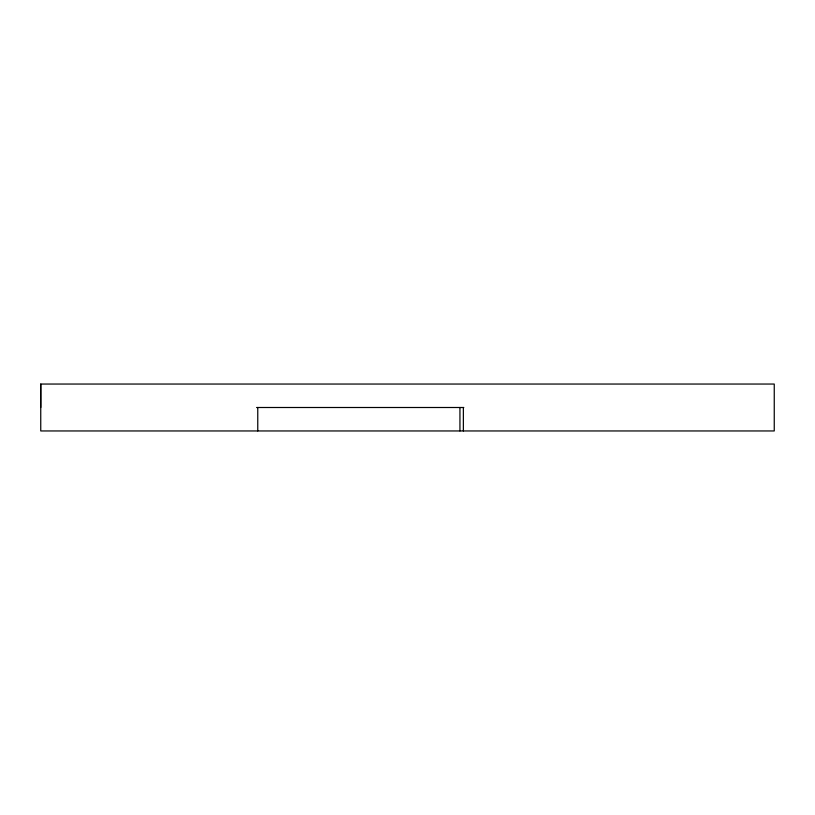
<?xml version="1.0" encoding="UTF-8"?>
<svg xmlns="http://www.w3.org/2000/svg" width="815" height="815" viewBox="0 0 815 815"><rect width="100%" height="100%" fill="white"/><g stroke="black" fill="none" stroke-linecap="round" stroke-linejoin="round"><path stroke-width="1.22" d="M40.75 407.5L40.75 384.048L774.25 384.048L774.25 430.952L40.75 430.952L40.75 384.048M463.368 430.952L463.368 407.5M256.562 407.5L463.817 407.5M459.935 407.5L459.935 430.952M257.764 407.5L257.764 430.952"/></g></svg>
